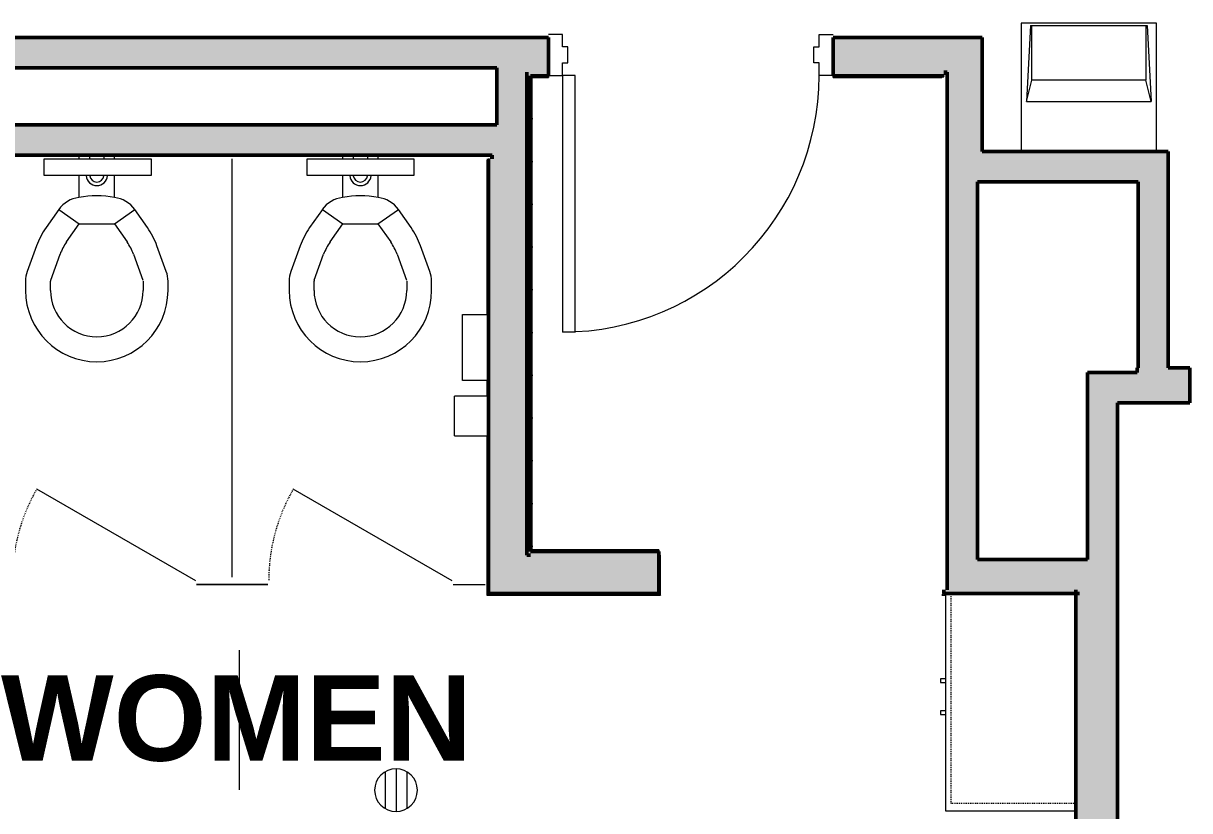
# Model space of a CAD drawing. Header units: inches. Extents: x -1106 to 1409, y -1111 to 918.
# Drawn here: x 201.2 to 364.9, y -156.9 to -46.4 of the extents above; entities that cross this region are included whole.
import ezdxf

# ---------------------------------------------------------------- set-up
doc = ezdxf.new("R2010")
doc.units = ezdxf.units.IN
doc.header["$MEASUREMENT"] = 0
doc.linetypes.add('Dash', pattern=[0.25, 0.125, -0.125])
for name, color, linetype, lineweight in [('A-AREA-IDEN', 2, 'Continuous', 9), ('A-DOOR', 31, 'Continuous', 13), ('A-DOOR-FRAM', 31, 'Continuous', 20), ('A-WALL-PATT', 111, 'Continuous', 13), ('I-WALL', 2, 'Continuous', 13), ('P-SANR-FIXT', 6, 'Continuous', 9), ('Q-CASE', 31, 'Continuous', 9), ('Q-SPCQ', 91, 'Continuous', 13)]:
    doc.layers.add(name, color=color, linetype=linetype, lineweight=lineweight)
doc.styles.add('Arial_B', font='arialbd.ttf', dxfattribs={"height": 12})

# ---------------------------------------------------------------- blocks, each defined once
blk = doc.blocks.new('Single-HM Frame - Public Bathroom 8ft high-2735340-7TH FLOOR TELECOM UNDERFLOOR ROUTING PLAN')
at = {"layer": 'A-DOOR', "color": 253}
for p, q in [((-16.25, -2.87), (-18, -2.88)), ((-18, -2.88), (-17.99, -38.87)), ((-16.24, -38.87), (-16.25, -2.87)), ((-17.99, -38.87), (-16.24, -38.87))]:
    blk.add_line(p, q, dxfattribs=at)
blk.add_arc((-18, -2.88), 36, 270.01, 0, dxfattribs=at)
at = {"layer": 'A-DOOR-FRAM', "color": 133}
for p, q in [((-18, 2.87), (-20, 2.87)), ((-18, 1.12), (-18, 2.87)), ((18, 2.87), (20, 2.87)), ((18, 1.12), (18, 2.87)), ((-17.25, 1.12), (-18, 1.12)), ((-17.25, -1.12), (-17.25, 1.12)), ((17.25, 1.12), (18, 1.12)), ((17.25, -1.12), (17.25, 1.12)), ((-18, -1.12), (-17.25, -1.12)), ((-18, -2.88), (-18, -1.12)), ((18, -1.12), (17.25, -1.12)), ((18, -2.88), (18, -1.12)), ((-20, -2.88), (-18, -2.88)), ((20, -2.88), (18, -2.88))]:
    blk.add_line(p, q, dxfattribs=at)
blk = doc.blocks.new('Basic Wall _ Wall Tile - Restroom 3x6  - 1_2_ Higher - ___-2703607-7TH FLOOR TELECOM UNDERFLOOR ROUTING PLAN')
at = {"layer": 'I-WALL', "color": 253}
blk.add_line((330.15, -126.62), (330.65, -126.62), dxfattribs=at)
at = {"layer": 'I-WALL', "color": 253, "flags": 128}
blk.add_lwpolyline([(330.15, -126.62), (330.22, -126.55), (330.28, -126.49), (330.33, -126.44), (330.37, -126.4), (330.39, -126.38), (330.4, -126.37)], dxfattribs=at)
blk = doc.blocks.new('FP_13-7TH FLOOR TELECOM UNDERFLOOR ROUTING PLAN')
at = {"layer": 'A-WALL-PATT', "color": 254, "lineweight": 9}
for p, q in [((316.9, -54.04), (316.9, -54.05)), ((322.9, -54.04), (322.9, -54.05)), ((328.9, -54.04), (328.9, -54.05))]:
    blk.add_line(p, q, dxfattribs=at)
blk = doc.blocks.new('Basic Wall _ Wall Tile - Restroom 3x6  - 1_2_ Higher - ___-2703611-7TH FLOOR TELECOM UNDERFLOOR ROUTING PLAN')
at = {"layer": 'A-WALL-PATT', "lineweight": 9}
h = blk.add_hatch(dxfattribs=at)
h.set_pattern_fill('FP_13', color=254, style=0, pattern_type=2)
h.set_pattern_definition([(270, (274.898, -53.744), (6, 4e-16), [8.5, 0]), (180, (274.898, -57.994), (1e-15, 8.5), [6, 0]), (180, (274.898, -53.744), (1e-15, 8.5), [6, 0]), (180, (274.898, -62.244), (1e-15, 8.5), [6, 0])])
h.paths.add_polyline_path([(330.4, -53.74), (330.65, -53.49), (330.4, -53.49)], flags=0)
at = {"layer": 'I-WALL', "color": 253}
for p, q in [((272.65, -53.99), (274.9, -53.99)), ((274.9, -53.74), (274.9, -53.99)), ((314.9, -53.99), (314.9, -53.74)), ((314.9, -53.99), (330.15, -53.99)), ((330.4, -53.49), (330.65, -53.49))]:
    blk.add_line(p, q, dxfattribs=at)
at = {"layer": 'I-WALL', "color": 253, "flags": 128}
for points in [[(272.65, -53.99), (272.58, -53.93), (272.52, -53.87), (272.47, -53.81), (272.43, -53.78), (272.41, -53.75), (272.4, -53.74)], [(330.4, -53.74), (330.39, -53.75), (330.37, -53.78), (330.33, -53.81), (330.28, -53.87), (330.22, -53.93), (330.15, -53.99)]]:
    blk.add_lwpolyline(points, dxfattribs=at)
at = {"layer": 'I-WALL', "color": 253}
blk.add_blockref('FP_13-7TH FLOOR TELECOM UNDERFLOOR ROUTING PLAN', (0, 0), dxfattribs=at)
blk = doc.blocks.new('FP_14-7TH FLOOR TELECOM UNDERFLOOR ROUTING PLAN')
at = {"layer": 'A-WALL-PATT', "color": 254, "lineweight": 9}
for p, q in [((272.7, -59.74), (272.71, -59.74)), ((272.7, -65.74), (272.71, -65.74)), ((272.7, -71.74), (272.71, -71.74)), ((272.7, -77.74), (272.71, -77.74)), ((272.7, -83.74), (272.71, -83.74)), ((272.7, -89.74), (272.71, -89.74)), ((272.7, -95.74), (272.71, -95.74)), ((272.7, -101.74), (272.71, -101.74)), ((272.7, -107.74), (272.71, -107.74)), ((272.7, -113.74), (272.71, -113.74)), ((272.7, -119.74), (272.71, -119.74))]:
    blk.add_line(p, q, dxfattribs=at)
blk = doc.blocks.new('Basic Wall _ Wall Tile - Restroom 3x6  - 1_2_ Higher - ___-2703613-7TH FLOOR TELECOM UNDERFLOOR ROUTING PLAN')
at = {"layer": 'I-WALL', "color": 253}
blk.add_line((272.65, -120.24), (272.65, -53.99), dxfattribs=at)
at = {"layer": 'I-WALL', "color": 253, "flags": 128}
for points in [[(272.4, -53.74), (272.41, -53.75), (272.43, -53.78), (272.47, -53.81), (272.52, -53.87), (272.58, -53.93), (272.65, -53.99)], [(272.65, -120.24), (272.58, -120.31), (272.52, -120.37), (272.47, -120.42), (272.43, -120.46), (272.41, -120.49), (272.4, -120.49)]]:
    blk.add_lwpolyline(points, dxfattribs=at)
at = {"layer": 'I-WALL', "color": 253}
blk.add_blockref('FP_14-7TH FLOOR TELECOM UNDERFLOOR ROUTING PLAN', (0, 0), dxfattribs=at)
blk = doc.blocks.new('FP_15-7TH FLOOR TELECOM UNDERFLOOR ROUTING PLAN')
at = {"layer": 'A-WALL-PATT', "color": 254, "lineweight": 9}
for p, q in [((278.4, -120.2), (278.4, -120.19)), ((284.4, -120.2), (284.4, -120.19))]:
    blk.add_line(p, q, dxfattribs=at)
blk = doc.blocks.new('Basic Wall _ Wall Tile - Restroom 3x6  - 1_2_ Higher - ___-2703615-7TH FLOOR TELECOM UNDERFLOOR ROUTING PLAN')
at = {"layer": 'I-WALL', "color": 253}
for q in [(272.65, -120.24), (290.4, -120.49)]:
    blk.add_line((290.4, -120.24), q, dxfattribs=at)
at = {"layer": 'I-WALL', "color": 253, "flags": 128}
blk.add_lwpolyline([(272.4, -120.49), (272.41, -120.49), (272.43, -120.46), (272.47, -120.42), (272.52, -120.37), (272.58, -120.31), (272.65, -120.24)], dxfattribs=at)
at = {"layer": 'I-WALL', "color": 253}
blk.add_blockref('FP_15-7TH FLOOR TELECOM UNDERFLOOR ROUTING PLAN', (0, 0), dxfattribs=at)
blk = doc.blocks.new('Basic Wall _ Wall Tile - Restroom 3x6  - 1_2_ Higher - ___-2703617-7TH FLOOR TELECOM UNDERFLOOR ROUTING PLAN')
at = {"layer": 'I-WALL', "color": 253}
for p in [(290.4, -120.99), (290.65, -126.62)]:
    blk.add_line(p, (290.65, -120.99), dxfattribs=at)
at = {"layer": 'I-WALL', "color": 253, "flags": 128}
blk.add_lwpolyline([(290.65, -126.62), (290.58, -126.55), (290.52, -126.49), (290.47, -126.44), (290.43, -126.4), (290.41, -126.38), (290.4, -126.37)], dxfattribs=at)
blk = doc.blocks.new('FP_16-7TH FLOOR TELECOM UNDERFLOOR ROUTING PLAN')
at = {"layer": 'A-WALL-PATT', "color": 254, "lineweight": 9}
for p, q in [((266.4, -126.67), (266.4, -126.68)), ((272.4, -126.67), (272.4, -126.68)), ((278.4, -126.67), (278.4, -126.68)), ((284.4, -126.67), (284.4, -126.68)), ((290.4, -126.67), (290.4, -126.68))]:
    blk.add_line(p, q, dxfattribs=at)
blk = doc.blocks.new('Basic Wall _ Wall Tile - Restroom 3x6  - 1_2_ Higher - ___-2703597-7TH FLOOR TELECOM UNDERFLOOR ROUTING PLAN')
at = {"layer": 'I-WALL', "color": 253}
blk.add_line((266.27, -126.62), (290.65, -126.62), dxfattribs=at)
at = {"layer": 'I-WALL', "color": 253, "flags": 128}
for points in [[(266.27, -126.62), (266.34, -126.55), (266.4, -126.49), (266.45, -126.44), (266.49, -126.4), (266.51, -126.38), (266.52, -126.37)], [(290.4, -126.37), (290.41, -126.38), (290.43, -126.4), (290.47, -126.44), (290.52, -126.49), (290.58, -126.55), (290.65, -126.62)]]:
    blk.add_lwpolyline(points, dxfattribs=at)
at = {"layer": 'I-WALL', "color": 253}
blk.add_blockref('FP_16-7TH FLOOR TELECOM UNDERFLOOR ROUTING PLAN', (0, 0), dxfattribs=at)
blk = doc.blocks.new('FP_17-7TH FLOOR TELECOM UNDERFLOOR ROUTING PLAN')
at = {"layer": 'A-WALL-PATT', "color": 254, "lineweight": 9}
for p, q in [((266.22, -66.37), (266.21, -66.37)), ((266.22, -72.37), (266.21, -72.37)), ((266.22, -78.37), (266.21, -78.37)), ((266.22, -84.37), (266.21, -84.37)), ((266.22, -108.37), (266.21, -108.37)), ((266.22, -114.37), (266.21, -114.37)), ((266.22, -120.37), (266.21, -120.37)), ((266.22, -126.37), (266.21, -126.37))]:
    blk.add_line(p, q, dxfattribs=at)
blk = doc.blocks.new('Basic Wall _ Wall Tile - Restroom 3x6  - 1_2_ Higher - ___-2703595-7TH FLOOR TELECOM UNDERFLOOR ROUTING PLAN')
at = {"layer": 'A-WALL-PATT', "lineweight": 9}
h = blk.add_hatch(dxfattribs=at)
h.set_pattern_fill('FP_14', color=254, style=0, pattern_type=2)
h.set_pattern_definition([(180, (266.523, -126.369), (-7e-16, -6), [8.5, 0]), (90, (262.273, -126.369), (8.5, -5e-16), [6, 0]), (90, (266.523, -126.369), (8.5, -5e-16), [6, 0]), (90, (258.023, -126.369), (8.5, -5e-16), [6, 0])])
h.paths.add_polyline_path([(266.52, -65.37), (266.77, -65.37), (266.77, -65.12)], flags=0)
at = {"layer": 'I-WALL', "color": 253}
for p, q in [((266.77, -65.12), (266.77, -65.37)), ((266.27, -65.62), (266.27, -87.24)), ((266.27, -96.5), (266.27, -98.71)), ((266.27, -104.28), (266.27, -126.62))]:
    blk.add_line(p, q, dxfattribs=at)
at = {"layer": 'I-WALL', "color": 253, "flags": 128}
for points in [[(266.27, -65.62), (266.34, -65.55), (266.4, -65.49), (266.45, -65.44), (266.49, -65.4), (266.51, -65.38), (266.52, -65.37)], [(266.52, -126.37), (266.51, -126.38), (266.49, -126.4), (266.45, -126.44), (266.4, -126.49), (266.34, -126.55), (266.27, -126.62)]]:
    blk.add_lwpolyline(points, dxfattribs=at)
at = {"layer": 'I-WALL', "color": 253}
blk.add_blockref('FP_17-7TH FLOOR TELECOM UNDERFLOOR ROUTING PLAN', (0, 0), dxfattribs=at)
blk = doc.blocks.new('Toilet_Tissue_Dispenser-Bradley_Corp-5402 - 5402-2881879-7TH FLOOR TELECOM UNDERFLOOR ROUTING PLAN')
at = {"layer": 'Q-SPCQ', "color": 53, "lineweight": 9}
for p, q in [((261.71, -104.28), (261.71, -98.71)), ((266.52, -98.71), (261.71, -98.71)), ((261.71, -104.28), (266.52, -104.28))]:
    blk.add_line(p, q, dxfattribs=at)
blk = doc.blocks.new('Sanitary Napkin Disposal - Standard-2885058-7TH FLOOR TELECOM UNDERFLOOR ROUTING PLAN')
at = {"layer": 'Q-SPCQ', "color": 53, "lineweight": 9}
for p, q in [((-4.63, 6.62), (4.63, 6.62)), ((-4.63, 2.94), (-4.63, 6.62)), ((4.63, 6.62), (4.63, 2.94))]:
    blk.add_line(p, q, dxfattribs=at)
blk = doc.blocks.new('Seat_Cover_Dispenser-Bradley_Corp-583 - Seat_Cover_Dispenser-Bradley_Corp-583-2886109-7TH FLOOR TELECOM UNDERFLOOR ROUTING PLAN')
at = {"layer": 'Q-SPCQ', "color": 53, "lineweight": 9}
for p, q in [((168.65, -67.74), (168.65, -65.37)), ((168.65, -65.37), (183.65, -65.37)), ((183.65, -65.37), (183.65, -67.74)), ((183.65, -67.74), (168.65, -67.74))]:
    blk.add_line(p, q, dxfattribs=at)
blk = doc.blocks.new('1236 - Counter Top - 18_ Depth-4728204-7TH FLOOR TELECOM UNDERFLOOR ROUTING PLAN')
at = {"layer": 'Q-CASE'}
for p, q in [((-16.76, -19), (-16.76, -0.72)), ((-47.26, -19), (-16.76, -19))]:
    blk.add_line(p, q, dxfattribs=at)
blk = doc.blocks.new('Drinking Fountain - Drinking Fountain Lo-4728196-7TH FLOOR TELECOM UNDERFLOOR ROUTING PLAN')
at = {"layer": 'P-SANR-FIXT', "color": 53}
for p, q in [((9.02, 20.13), (-9.98, 20.13)), ((-9.98, 20.13), (-9.98, 2.13)), ((-8.67, 19.8), (-9.23, 9.13)), ((-8.67, 19.8), (7.71, 19.8)), ((-8.48, 12.13), (-8.48, 19.8)), ((7.52, 19.8), (7.52, 12.13)), ((7.71, 19.8), (8.27, 9.13)), ((9.02, 2.13), (9.02, 20.13)), ((-9.23, 9.13), (-8.48, 12.13)), ((7.52, 12.13), (-8.48, 12.13)), ((8.27, 9.13), (7.52, 12.13)), ((-9.23, 9.13), (8.27, 9.13))]:
    blk.add_line(p, q, dxfattribs=at)
blk = doc.blocks.new('Toilet Partition-Generic-Floor Mount - 36_ x 60_ Starter-1892763-7TH FLOOR TELECOM UNDERFLOOR ROUTING PLAN')
at = {"layer": 'Q-SPCQ', "lineweight": 9}
for p, q in [((-17.13, -61.37), (-17.13, -2.63)), ((13.75, -61.87), (-8.55, -49)), ((-22.13, -62.37), (-12.12, -62.37)), ((13.87, -62.37), (18.37, -62.37))]:
    blk.add_line(p, q, dxfattribs=at)
at = {"layer": 'Q-SPCQ', "linetype": 'Dash', "lineweight": 9}
blk.add_arc((13.75, -61.87), 25.75, 150, 180, dxfattribs=at)
blk = doc.blocks.new('Toilet Partition-Generic-Floor Mount - 36_ x 60_ Starter-1256305-7TH FLOOR TELECOM UNDERFLOOR ROUTING PLAN')
at = {"layer": 'Q-SPCQ', "lineweight": 9}
for p, q in [((-22.13, 62.37), (-12.12, 62.37)), ((13.87, 62.37), (18.37, 62.37)), ((-17.13, 61.37), (-17.13, 2.63)), ((-12, 61.87), (10.3, 49))]:
    blk.add_line(p, q, dxfattribs=at)
at = {"layer": 'Q-SPCQ', "linetype": 'Dash', "lineweight": 9}
blk.add_arc((-12, 61.87), 25.75, 330, 360, dxfattribs=at)
blk = doc.blocks.new('Toilet-Commercial-Wall - 19_ Seat Height-V44-7TH FLOOR TELECOM UNDERFLOOR ROUTING PLAN')
at = {"layer": 'P-SANR-FIXT', "color": 53}
for p, q in [((5.94, 21.12), (5.94, 19.83)), ((9.44, 19.83), (9.44, 21.12)), ((10.79, 16.04), (9.47, 19.66)), ((22.41, 19.66), (21.1, 16.04)), ((22.44, 21.12), (22.44, 19.83)), ((25.94, 19.83), (25.94, 21.12)), ((6.18, 18.46), (7.5, 14.85)), ((24.38, 14.85), (25.7, 18.46)), ((13.47, 11.77), (11.69, 14.31)), ((20.19, 14.31), (18.42, 11.77)), ((8.82, 12.3), (10.6, 9.76)), ((13.47, 11.77), (10.6, 9.76)), ((18.42, 11.77), (13.47, 11.77)), ((21.28, 9.76), (18.42, 11.77)), ((21.28, 9.76), (23.06, 12.3)), ((13.44, 8.08), (13.44, 5)), ((18.44, 5), (18.44, 8.08)), ((13.44, 2.62), (13.44, 2.13)), ((14.94, 2.13), (14.94, 2.62)), ((16.94, 2.13), (16.94, 2.62)), ((18.44, 2.13), (18.44, 2.62))]:
    blk.add_line(p, q, dxfattribs=at)
for centre, radius, start, end in [((15.94, 21.12), 10, 90, 180), ((15.94, 21.12), 10, 0, 90), ((15.94, 21.12), 6.5, 90, 180), ((15.94, 21.12), 6.5, 0, 90), ((9.94, 19.83), 4, 180, 200), ((21.94, 19.83), 0.5, 340, 0), ((21.94, 19.83), 4, 340, 0), ((17.83, 18.61), 11, 200, 215), ((17.83, 18.61), 7.5, 200, 215), ((14.05, 18.61), 7.5, 325, 340), ((14.05, 18.61), 11, 325, 340), ((13.88, 12.06), 4, 215, 263.7549), ((18.01, 12.06), 4, 276.2451, 325), ((15.94, 20.46), 12.62, 258.5767, 281.4233), ((15.94, 4.9), 1.5, 4.0023, 175.9977), ((15.94, 4.91), 0.996, 5.9913, 174.0087)]:
    blk.add_arc(centre, radius, start, end, dxfattribs=at)
blk = doc.blocks.new('Floor Drain - 6_ Diameter-4443130-7TH FLOOR TELECOM UNDERFLOOR ROUTING PLAN')
at = {"layer": 'P-SANR-FIXT'}
for p, q in [((-1.5, 2.6), (-1.5, -2.6)), ((0, 3), (0, -3)), ((1.5, 2.6), (1.5, -2.6))]:
    blk.add_line(p, q, dxfattribs=at)
for start, end in [(360, 180), (180, 360)]:
    blk.add_arc((0, 0), 3, start, end, dxfattribs=at)
blk = doc.blocks.new('112 - 30_W x 18_ D_-4728202-7TH FLOOR TELECOM UNDERFLOOR ROUTING PLAN')
at = {"layer": 'Q-CASE', "linetype": 'Dash'}
for p, q in [((15.74, -0.5), (15.74, -18)), ((15.74, -18), (-13.76, -18))]:
    blk.add_line(p, q, dxfattribs=at)
at = {"layer": 'Q-CASE', "color": 53}
for p, q in [((-1.76, -18.78), (-1.76, -19.5)), ((-1.76, -19.5), (-1.27, -19.5)), ((-1.27, -19.5), (-1.27, -18.78)), ((2.74, -18.78), (2.74, -19.5)), ((2.74, -19.5), (3.23, -19.5)), ((3.23, -19.5), (3.23, -18.78))]:
    blk.add_line(p, q, dxfattribs=at)
blk = doc.blocks.new('18433_1 - AEO NY - CENTRAL_rvt-1-7TH FLOOR TELECOM UNDERFLOOR ROUTING PLAN')
at = {"layer": 'A-WALL-PATT'}
for points in [[(267.65, -52.62), (267.65, -48.37), (99.27, -48.37), (99.27, -52.62), (232.36, -52.62)], [(267.65, -60.62), (271.9, -60.62), (271.9, -48.37), (267.65, -48.37), (267.65, -52.62)], [(335.77, -64.37), (335.77, -48.37), (330.9, -48.37), (330.9, -64.37)], [(254.91, -64.87), (271.9, -64.87), (271.9, -60.62), (133.15, -60.62), (133.15, -64.87), (232.36, -64.87)], [(267.02, -120.99), (271.9, -120.99), (271.9, -64.87), (267.02, -64.87), (267.02, -120.14)], [(357.67, -68.62), (361.92, -68.62), (361.92, -64.37), (330.9, -64.37), (330.9, -68.62), (335.15, -68.62)], [(335.15, -121.62), (335.15, -68.62), (330.9, -68.62), (330.9, -121.62)], [(361.92, -94.74), (361.92, -68.62), (357.67, -68.62), (357.67, -94.74)], [(354.81, -99.62), (357.56, -99.62), (357.56, -95.37), (350.56, -95.37), (350.56, -99.62)], [(354.81, -121.62), (354.81, -99.62), (350.56, -99.62), (350.56, -121.62)], [(289.9, -125.87), (289.9, -120.99), (267.02, -120.99), (267.02, -125.87), (277.47, -125.87)], [(349.43, -125.87), (354.81, -125.87), (354.81, -121.62), (330.9, -121.62), (330.9, -125.87), (348.93, -125.87)], [(354.81, -212.99), (354.81, -125.87), (349.43, -125.87), (349.43, -212.99), (353.68, -212.99)]]:
    blk.add_hatch(color=253, dxfattribs=at).paths.add_polyline_path(points, flags=0)
h = blk.add_hatch(color=253, dxfattribs=at)
h.paths.add_polyline_path([(330.9, -53.24), (330.9, -48.37), (314.9, -48.37), (314.9, -53.24)], flags=0)
h.paths.add_polyline_path([(271.9, -53.24), (274.9, -53.24), (274.9, -48.37), (271.9, -48.37)], flags=0)
at = {"layer": 'A-WALL-PATT', "lineweight": 5}
h = blk.add_hatch(color=9, dxfattribs=at)
h.paths.add_polyline_path([(330.4, -53.74), (330.4, -53.24), (314.9, -53.24), (314.9, -53.74)], flags=0)
h.paths.add_polyline_path([(272.4, -53.74), (274.9, -53.74), (274.9, -53.24), (271.9, -53.24), (271.9, -53.74)], flags=0)
for points in [[(272.4, -120.99), (272.4, -53.74), (271.9, -53.74), (271.9, -120.99)], [(267.02, -125.87), (267.02, -65.37), (266.52, -65.37), (266.52, -125.87)], [(289.9, -120.99), (290.4, -120.99), (290.4, -120.49), (272.4, -120.49), (272.4, -120.99), (277.47, -120.99)], [(290.4, -126.37), (290.4, -120.99), (289.9, -120.99), (289.9, -126.37)], [(289.9, -126.37), (289.9, -125.87), (266.52, -125.87), (266.52, -126.37), (277.47, -126.37)], [(349.43, -126.37), (349.43, -125.87), (330.4, -125.87), (330.4, -126.37)], [(348.93, -214.74), (349.43, -214.74), (349.43, -125.87), (348.93, -125.87), (348.93, -214.24)]]:
    blk.add_hatch(color=9, dxfattribs=at).paths.add_polyline_path(points, flags=0)
at = {"layer": 'A-WALL-PATT'}
h = blk.add_hatch(color=253, dxfattribs=at)
h.paths.add_polyline_path([(404.92, -99.62), (445.42, -99.62), (445.42, -99.24), (456.54, -99.24), (456.54, -94.74), (404.92, -94.74)], flags=0)
h.paths.add_polyline_path([(364.92, -99.62), (364.92, -94.74), (357.56, -94.74), (357.56, -99.62)], flags=0)
at = {"layer": 'I-WALL', "color": 213, "lineweight": 50}
for p, q in [((267.65, -48.37), (99.27, -48.37)), ((271.9, -48.37), (267.65, -48.37)), ((274.9, -48.37), (271.9, -48.37)), ((274.9, -53.24), (274.9, -48.37)), ((330.9, -48.37), (314.9, -48.37)), ((314.9, -48.37), (314.9, -53.24)), ((335.77, -48.37), (330.9, -48.37)), ((335.77, -64.37), (335.77, -48.37)), ((103.52, -52.62), (267.65, -52.62)), ((267.65, -52.62), (267.65, -60.62)), ((271.9, -60.62), (271.9, -53.24)), ((271.9, -53.24), (271.9, -53.74)), ((271.9, -53.74), (271.9, -120.99)), ((272.4, -53.74), (274.9, -53.74)), ((272.4, -120.49), (272.4, -53.74)), ((274.9, -53.74), (274.9, -53.24)), ((314.9, -53.24), (314.9, -53.74)), ((314.9, -53.74), (330.4, -53.74)), ((330.4, -53.24), (330.9, -53.24)), ((330.9, -53.24), (330.9, -64.37)), ((267.65, -60.62), (133.15, -60.62)), ((271.9, -64.87), (271.9, -60.62)), ((133.15, -64.87), (267.02, -64.87)), ((266.52, -65.37), (266.52, -125.87)), ((267.02, -64.87), (267.02, -65.37)), ((271.9, -120.99), (271.9, -64.87)), ((330.9, -64.37), (330.9, -68.62)), ((361.92, -64.37), (335.77, -64.37)), ((361.92, -68.62), (361.92, -64.37)), ((330.9, -68.62), (330.9, -121.62)), ((335.15, -68.62), (357.67, -68.62)), ((335.15, -121.62), (335.15, -68.62)), ((357.67, -68.62), (357.67, -94.74)), ((361.92, -94.74), (361.92, -68.62)), ((357.67, -94.74), (357.56, -94.74)), ((357.56, -94.74), (357.56, -95.37)), ((364.92, -94.74), (361.92, -94.74)), ((364.92, -99.62), (364.92, -94.74)), ((357.56, -95.37), (350.56, -95.37)), ((350.56, -95.37), (350.56, -99.62)), ((350.56, -99.62), (350.56, -121.62)), ((354.81, -121.62), (354.81, -99.62)), ((354.81, -99.62), (357.56, -99.62)), ((357.56, -99.62), (364.92, -99.62)), ((272.4, -120.99), (271.9, -120.99)), ((271.9, -120.99), (272.4, -120.99)), ((290.4, -120.49), (272.4, -120.49)), ((290.4, -120.99), (290.4, -120.49)), ((290.4, -126.37), (290.4, -120.99)), ((330.9, -121.62), (330.9, -125.87)), ((350.56, -121.62), (335.15, -121.62)), ((354.81, -125.87), (354.81, -121.62)), ((266.52, -125.87), (266.52, -126.37)), ((330.4, -125.87), (330.4, -126.37)), ((348.93, -125.87), (348.93, -214.24)), ((354.81, -212.99), (354.81, -125.87)), ((266.52, -126.37), (289.9, -126.37)), ((289.9, -126.37), (290.4, -126.37)), ((330.4, -126.37), (349.43, -126.37))]:
    blk.add_line(p, q, dxfattribs=at)
at = {"color": 53, "lineweight": 9}
for name, p in [('Drinking Fountain - Drinking Fountain Lo-4728196-7TH FLOOR TELECOM UNDERFLOOR ROUTING PLAN', (351.25, -66.49)), ('Single-HM Frame - Public Bathroom 8ft high-2735340-7TH FLOOR TELECOM UNDERFLOOR ROUTING PLAN', (294.9, -50.81)), ('Basic Wall _ Wall Tile - Restroom 3x6  - 1_2_ Higher - ___-2703611-7TH FLOOR TELECOM UNDERFLOOR ROUTING PLAN', (0, 0)), ('Basic Wall _ Wall Tile - Restroom 3x6  - 1_2_ Higher - ___-2703613-7TH FLOOR TELECOM UNDERFLOOR ROUTING PLAN', (0, 0)), ('Seat_Cover_Dispenser-Bradley_Corp-583 - Seat_Cover_Dispenser-Bradley_Corp-583-2886109-7TH FLOOR TELECOM UNDERFLOOR ROUTING PLAN', (35.5, 0)), ('Toilet Partition-Generic-Floor Mount - 36_ x 60_ Starter-1892763-7TH FLOOR TELECOM UNDERFLOOR ROUTING PLAN', (247.65, -62.74)), ('Seat_Cover_Dispenser-Bradley_Corp-583 - Seat_Cover_Dispenser-Bradley_Corp-583-2886109-7TH FLOOR TELECOM UNDERFLOOR ROUTING PLAN', (72.38, 0)), ('Basic Wall _ Wall Tile - Restroom 3x6  - 1_2_ Higher - ___-2703595-7TH FLOOR TELECOM UNDERFLOOR ROUTING PLAN', (0, 0)), ('Toilet_Tissue_Dispenser-Bradley_Corp-5402 - 5402-2881879-7TH FLOOR TELECOM UNDERFLOOR ROUTING PLAN', (0, 0)), ('Basic Wall _ Wall Tile - Restroom 3x6  - 1_2_ Higher - ___-2703615-7TH FLOOR TELECOM UNDERFLOOR ROUTING PLAN', (0, 0)), ('Basic Wall _ Wall Tile - Restroom 3x6  - 1_2_ Higher - ___-2703617-7TH FLOOR TELECOM UNDERFLOOR ROUTING PLAN', (0, 0)), ('Basic Wall _ Wall Tile - Restroom 3x6  - 1_2_ Higher - ___-2703597-7TH FLOOR TELECOM UNDERFLOOR ROUTING PLAN', (0, 0)), ('Basic Wall _ Wall Tile - Restroom 3x6  - 1_2_ Higher - ___-2703607-7TH FLOOR TELECOM UNDERFLOOR ROUTING PLAN', (0, 0)), ('Floor Drain - 6_ Diameter-4443130-7TH FLOOR TELECOM UNDERFLOOR ROUTING PLAN', (253.52, -153.99))]:
    blk.add_blockref(name, p, dxfattribs=at)
for name, p, rotation in [('Toilet Partition-Generic-Floor Mount - 36_ x 60_ Starter-1256305-7TH FLOOR TELECOM UNDERFLOOR ROUTING PLAN', (213.4, -62.74), 180), ('Toilet-Commercial-Wall - 19_ Seat Height-V44-7TH FLOOR TELECOM UNDERFLOOR ROUTING PLAN', (227.46, -62.74), 180), ('Toilet-Commercial-Wall - 19_ Seat Height-V44-7TH FLOOR TELECOM UNDERFLOOR ROUTING PLAN', (264.46, -62.74), 180), ('Sanitary Napkin Disposal - Standard-2885058-7TH FLOOR TELECOM UNDERFLOOR ROUTING PLAN', (269.46, -91.87), 89.9999999999999), ('112 - 30_W x 18_ D_-4728202-7TH FLOOR TELECOM UNDERFLOOR ROUTING PLAN', (349.43, -140.13), 269.9999999999998), ('1236 - Counter Top - 18_ Depth-4728204-7TH FLOOR TELECOM UNDERFLOOR ROUTING PLAN', (349.65, -173.63), 269.9999999999998)]:
    blk.add_blockref(name, p, dxfattribs=dict(at, rotation=rotation))

msp = doc.modelspace()

# ---------------------------------------------------------------- block references
at = {"lineweight": 5}
msp.add_blockref('18433_1 - AEO NY - CENTRAL_rvt-1-7TH FLOOR TELECOM UNDERFLOOR ROUTING PLAN', (0, 0), dxfattribs=at)

# ---------------------------------------------------------------- next in the draw order: linework, layer by layer
at = {"layer": 'A-AREA-IDEN'}
msp.add_line((231.56, -153.93), (231.56, -134.36), dxfattribs=at)

# ---------------------------------------------------------------- next in the draw order: texts
at = {"layer": 'A-AREA-IDEN', "insert": (198.07, -137.86), "char_height": 12, "width": 80.901, "attachment_point": 1, "style": 'Arial_B'}
msp.add_mtext('WOMEN', dxfattribs=at)

doc.saveas('drawing.dxf')
